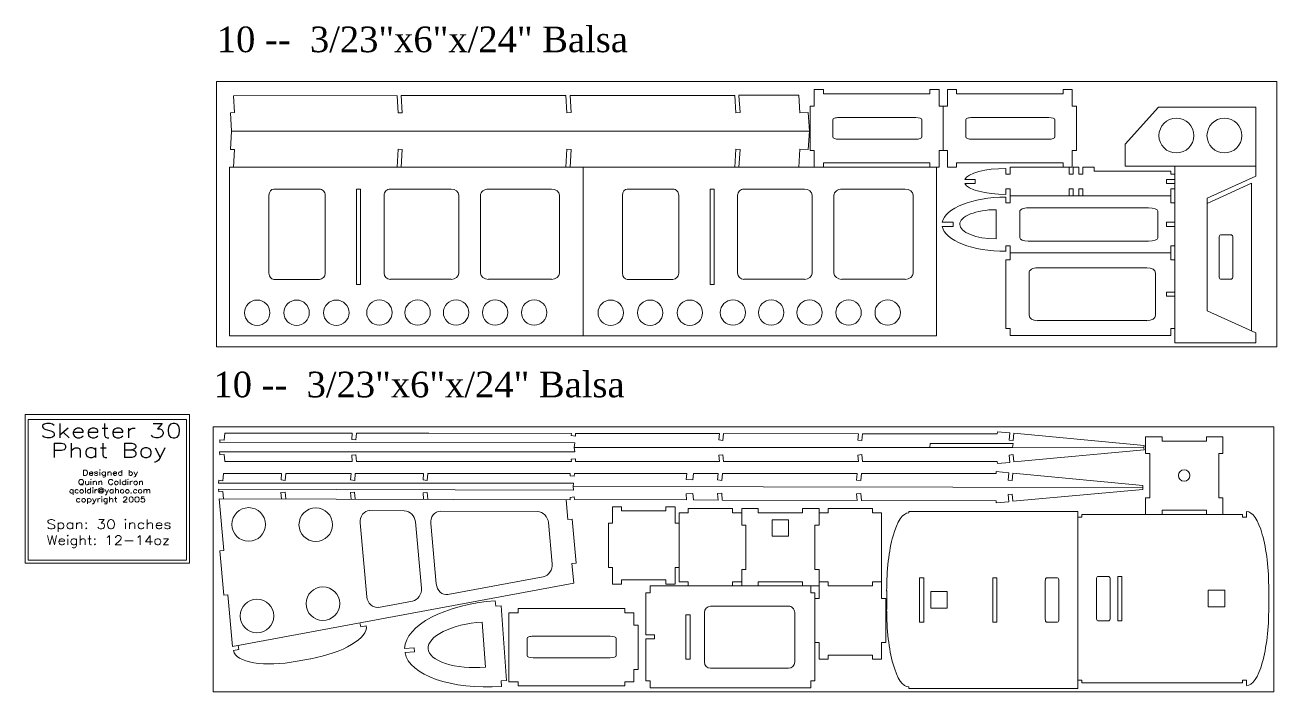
# Model space of a CAD drawing. Extents: x -15.5 to 12.9, y -17.5 to 17.8.
# Drawn here: x -15.45 to 12.88, y -17.47 to -2.38 of the extents above; entities that cross this region are included whole.
import ezdxf
from ezdxf.enums import TextEntityAlignment as Align

# ---------------------------------------------------------------- set-up
doc = ezdxf.new("R2010")
doc.units = 0
doc.header["$MEASUREMENT"] = 0
doc.layers.get('0').update_dxf_attribs({"lineweight": 0})
doc.styles.add('_TCW_TXTSTY_1', font='TXT_____.TTF')
doc.styles.get("Standard").update_dxf_attribs({"font": 'TIMES.TTF'})

msp = doc.modelspace()

# ---------------------------------------------------------------- linework, layer by layer
at = {"color": 1, "linetype": 'Continuous', "lineweight": 0}
for p, q in [((0.702, -3.963, 0), (2.057, -3.963, 0)), ((2.057, -3.963, 0), (2.082, -4.364, 0)), ((2.406, -3.839, 0), (2.614, -3.839, 0)), ((2.406, -3.839, 0), (2.406, -4.214, 0)), ((2.614, -3.933, 0), (2.614, -3.839, 0)), ((5.025, -3.933, 0), (2.614, -3.933, 0)), ((5.025, -3.839, 0), (5.232, -3.839, 0)), ((5.025, -3.839, 0), (5.025, -3.933, 0)), ((5.232, -3.839, 0), (5.232, -4.214, 0)), ((5.419, -3.839, 0), (5.627, -3.839, 0)), ((5.419, -3.839, 0), (5.419, -4.214, 0)), ((5.627, -3.933, 0), (5.627, -3.839, 0)), ((8.039, -3.933, 0), (5.627, -3.933, 0)), ((8.039, -3.839, 0), (8.245, -3.839, 0)), ((8.039, -3.839, 0), (8.039, -3.933, 0)), ((8.245, -3.839, 0), (8.245, -4.214, 0)), ((-10.737, -3.975, 0), (-7.035, -3.969, 0)), ((-10.714, -4.356, 0), (-10.737, -3.975, 0)), ((-7.034, -3.976, 0), (-7.01, -4.366, 0)), ((-6.943, -3.973, 0), (-3.215, -3.973, 0)), ((-6.917, -4.361, 0), (-6.941, -3.971, 0)), ((-3.214, -3.974, 0), (-3.19, -4.365, 0)), ((-3.097, -4.359, 0), (-3.121, -3.972, 0)), ((-3.121, -3.972, 0), (0.606, -3.972, 0)), ((0.608, -3.973, 0), (0.632, -4.363, 0)), ((0.726, -4.358, 0), (0.702, -3.968, 0)), ((2.312, -5.214, 0), (2.312, -4.214, 0)), ((2.312, -4.214, 0), (2.406, -4.214, 0)), ((5.232, -4.214, 0), (5.419, -4.214, 0)), ((5.325, -4.214, 0), (5.325, -5.214, 0)), ((8.245, -4.214), (8.339, -4.214)), ((8.339, -4.214, 0), (8.339, -5.214, 0)), ((8.339, -4.214, 0), (8.339, -5.214, 0)), ((10.198, -4.232, 0), (12.396, -4.232, 0)), ((12.396, -5.797, 0), (12.396, -4.232, 0)), ((-10.806, -4.361, 0), (-10.714, -4.356, 0)), ((-10.806, -4.361, 0), (-10.78, -4.776, 0)), ((-7.01, -4.366, 0), (-6.917, -4.361, 0)), ((-3.19, -4.365, 0), (-3.097, -4.359, 0)), ((0.632, -4.363, 0), (0.726, -4.358, 0)), ((2.082, -4.364, 0), (2.269, -4.358, 0)), ((2.269, -4.358, 0), (2.295, -4.776, 0)), ((2.823, -4.91, 0), (2.823, -4.521, 0)), ((2.96, -4.471, 0), (4.704, -4.471, 0)), ((4.841, -4.521, 0), (4.841, -4.91, 0)), ((5.837, -4.91, 0), (5.837, -4.521, 0)), ((5.974, -4.471, 0), (7.718, -4.471, 0)), ((7.854, -4.521, 0), (7.854, -4.91, 0)), ((-10.806, -5.19, 0), (-10.78, -4.776, 0)), ((2.269, -5.193, 0), (2.295, -4.776, 0)), ((4.704, -4.959, 0), (2.96, -4.959, 0)), ((7.717, -4.959, 0), (5.974, -4.959, 0)), ((9.439, -5.568, 0), (9.439, -5.071, 0)), ((-10.806, -5.19, 0), (-10.714, -5.196, 0)), ((-10.714, -5.196, 0), (-10.738, -5.589, 0)), ((-7.035, -5.589, 0), (-7.01, -5.185, 0)), ((-7.01, -5.185, 0), (-6.917, -5.191, 0)), ((-6.917, -5.191, 0), (-6.941, -5.589, 0)), ((-3.215, -5.589, 0), (-3.19, -5.187, 0)), ((-3.19, -5.187, 0), (-3.097, -5.193, 0)), ((-3.097, -5.193, 0), (-3.121, -5.589, 0)), ((0.608, -5.589, 0), (0.632, -5.188, 0)), ((0.632, -5.188, 0), (0.726, -5.194, 0)), ((0.726, -5.194, 0), (0.701, -5.589, 0)), ((2.057, -5.589, 0), (2.082, -5.188, 0)), ((2.082, -5.188, 0), (2.269, -5.193, 0)), ((2.312, -5.214, 0), (2.406, -5.214, 0)), ((2.406, -5.589, 0), (2.406, -5.214, 0)), ((5.232, -5.214, 0), (5.232, -5.589, 0)), ((5.232, -5.214, 0), (5.419, -5.214, 0)), ((5.419, -5.589, 0), (5.419, -5.214, 0)), ((8.245, -5.214, 0), (8.245, -5.592, 0)), ((8.245, -5.214), (8.339, -5.214)), ((-10.827, -5.589, 0), (-2.827, -5.589, 0)), ((-10.827, -9.412, 0), (-10.827, -5.589, 0)), ((-2.827, -5.589, 0), (5.173, -5.589, 0)), ((-2.827, -9.412, 0), (-2.827, -5.589, 0)), ((0.702, -5.589, 0), (2.057, -5.589, 0)), ((2.614, -5.495, 0), (5.025, -5.495, 0)), ((2.614, -5.589, 0), (2.614, -5.495, 0)), ((5.025, -5.495, 0), (5.025, -5.589, 0)), ((5.173, -5.589, 0), (5.173, -9.412, 0)), ((5.232, -5.589, 0), (5.173, -5.589, 0)), ((5.627, -5.589, 0), (5.419, -5.589, 0)), ((5.627, -5.495, 0), (8.039, -5.495, 0)), ((5.627, -5.589, 0), (5.627, -5.495, 0)), ((6.745, -5.75, 0), (6.745, -5.623, 0)), ((6.839, -5.592, 0), (8.175, -5.592, 0)), ((6.839, -5.75, 0), (6.839, -5.592, 0)), ((8.039, -5.497, 0), (8.039, -5.592, 0)), ((8.175, -5.75, 0), (8.175, -5.592, 0)), ((8.175, -5.592, 0), (8.245, -5.592, 0)), ((8.268, -5.75, 0), (8.268, -5.592, 0)), ((8.268, -5.592, 0), (8.393, -5.592, 0)), ((8.393, -5.75, 0), (8.393, -5.592, 0)), ((8.487, -5.592, 0), (8.744, -5.592, 0)), ((8.487, -5.75, 0), (8.487, -5.592, 0)), ((8.744, -5.686, 0), (8.744, -5.592, 0)), ((12.396, -5.568, 0), (9.439, -5.568, 0)), ((12.396, -5.568, 0), (9.439, -5.568, 0)), ((10.568, -9.568, 0), (10.568, -5.568, 0)), ((5.811, -5.87, 0), (6.049, -5.87, 0)), ((6.049, -5.87, 0), (6.049, -5.964, 0)), ((6.839, -5.75, 0), (6.745, -5.75, 0)), ((8.268, -5.75, 0), (8.175, -5.75, 0)), ((8.487, -5.75, 0), (8.393, -5.75, 0)), ((10.474, -5.686, 0), (8.744, -5.686, 0)), ((10.377, -5.87, 0), (10.568, -5.87, 0)), ((10.377, -5.964, 0), (10.377, -5.87, 0)), ((10.474, -5.75, 0), (10.474, -5.686, 0)), ((10.568, -5.75, 0), (10.474, -5.75, 0)), ((12.396, -5.797, 0), (11.298, -6.296, 0)), ((-9.933, -7.994, 0), (-9.933, -6.229, 0)), ((-9.826, -6.09, 0), (-8.793, -6.09, 0)), ((-8.662, -6.229, 0), (-8.662, -7.994, 0)), ((-7.328, -7.992, 0), (-7.328, -6.227, 0)), ((-7.186, -6.088, 0), (-5.814, -6.088, 0)), ((-5.64, -6.227, 0), (-5.64, -7.992, 0)), ((-5.147, -7.992, 0), (-5.147, -6.227, 0)), ((-4.966, -6.088, 0), (-3.539, -6.088, 0)), ((-3.358, -6.227, 0), (-3.358, -7.992, 0)), ((-1.933, -7.994, 0), (-1.933, -6.229, 0)), ((-1.826, -6.09, 0), (-0.793, -6.09, 0)), ((-0.662, -6.229, 0), (-0.662, -7.994, 0)), ((0.672, -7.992, 0), (0.672, -6.227, 0)), ((0.814, -6.088, 0), (2.186, -6.088, 0)), ((2.36, -6.227, 0), (2.36, -7.992, 0)), ((2.853, -7.992, 0), (2.853, -6.227, 0)), ((3.034, -6.088, 0), (4.461, -6.088, 0)), ((4.642, -6.227, 0), (4.642, -7.992, 0)), ((6.049, -5.964, 0), (5.811, -5.964, 0)), ((6.745, -6.082, 0), (6.839, -6.082, 0)), ((6.745, -6.209, 0), (6.745, -6.082, 0)), ((6.839, -6.082, 0), (6.839, -6.24, 0)), ((8.175, -6.24, 0), (8.175, -6.082, 0)), ((8.175, -6.082, 0), (8.268, -6.082, 0)), ((8.268, -6.24, 0), (8.268, -6.082, 0)), ((8.393, -6.24, 0), (8.393, -6.082, 0)), ((8.393, -6.082, 0), (8.487, -6.082, 0)), ((8.487, -6.24, 0), (8.487, -6.082, 0)), ((10.568, -5.964, 0), (10.377, -5.964, 0)), ((10.568, -6.082, 0), (10.474, -6.082, 0)), ((10.474, -6.082, 0), (10.474, -6.24, 0)), ((12.302, -5.955, 0), (11.298, -6.411, 0)), ((12.302, -9.301, 0), (12.302, -5.955, 0)), ((6.745, -6.398, 0), (6.745, -6.271, 0)), ((6.839, -6.398, 0), (6.745, -6.398, 0)), ((6.839, -6.24, 0), (10.474, -6.24, 0)), ((6.839, -6.398, 0), (6.839, -6.24, 0)), ((7.25, -6.514, 0), (9.972, -6.514, 0)), ((8.268, -6.24, 0), (8.362, -6.24, 0)), ((10.474, -6.398, 0), (10.474, -6.24, 0)), ((10.568, -6.398, 0), (10.474, -6.398, 0)), ((11.298, -6.296, 0), (11.298, -7.57, 0)), ((11.298, -7.628, 0), (11.298, -6.411, 0)), ((6.52, -7.214, 0), (6.52, -6.555, 0)), ((7.055, -7.19, 0), (7.055, -6.591, 0)), ((10.185, -6.591, 0), (10.185, -7.191, 0)), ((5.303, -6.84, 0), (5.553, -6.84, 0)), ((5.553, -6.933, 0), (5.303, -6.933, 0)), ((5.553, -6.84, 0), (5.553, -6.933, 0)), ((10.377, -6.84, 0), (10.568, -6.84, 0)), ((10.377, -6.933, 0), (10.377, -6.84, 0)), ((10.568, -6.933, 0), (10.377, -6.933, 0)), ((9.971, -7.268, 0), (7.25, -7.268, 0)), ((11.567, -8.058, 0), (11.567, -7.193, 0)), ((11.599, -7.126, 0), (11.847, -7.126, 0)), ((11.878, -7.193, 0), (11.878, -8.058, 0)), ((6.745, -7.37, 0), (6.839, -7.37, 0)), ((6.745, -7.497, 0), (6.745, -7.37, 0)), ((6.839, -7.37, 0), (6.839, -7.686, 0)), ((10.474, -7.528, 0), (6.839, -7.528, 0)), ((10.568, -7.37, 0), (10.474, -7.37, 0)), ((10.474, -7.37, 0), (10.474, -7.686, 0)), ((11.298, -8.844, 0), (11.298, -7.57, 0)), ((11.298, -7.628, 0), (11.298, -8.844, 0)), ((6.745, -9.243, 0), (6.745, -7.686, 0)), ((6.839, -7.686, 0), (6.745, -7.686, 0)), ((6.745, -7.829, 0), (6.745, -7.686, 0)), ((7.461, -7.867, 0), (9.936, -7.867, 0)), ((10.568, -7.686, 0), (10.474, -7.686, 0)), ((-8.793, -8.133, 0), (-9.827, -8.133, 0)), ((-5.814, -8.13, 0), (-7.186, -8.13, 0)), ((-3.539, -8.13, 0), (-4.967, -8.13, 0)), ((-0.793, -8.133, 0), (-1.827, -8.133, 0)), ((2.186, -8.13, 0), (0.814, -8.13, 0)), ((4.461, -8.13, 0), (3.033, -8.13, 0)), ((7.266, -8.944, 0), (7.266, -7.988, 0)), ((10.13, -7.988, 0), (10.13, -8.944, 0)), ((11.847, -8.126, 0), (11.599, -8.126, 0)), ((10.377, -8.417, 0), (10.568, -8.417, 0)), ((10.377, -8.511, 0), (10.377, -8.417, 0)), ((10.568, -8.511, 0), (10.377, -8.511, 0)), ((9.935, -9.065, 0), (7.461, -9.065, 0)), ((12.396, -9.344, 0), (11.298, -8.844, 0)), ((6.745, -9.243, 0), (6.839, -9.243, 0)), ((6.839, -9.243, 0), (6.839, -9.4, 0)), ((10.568, -9.243, 0), (10.474, -9.243, 0)), ((10.474, -9.243, 0), (10.474, -9.4, 0)), ((12.396, -9.568, 0), (12.396, -9.344, 0)), ((-2.827, -9.412, 0), (-10.827, -9.412, 0)), ((5.173, -9.412, 0), (-2.827, -9.412, 0)), ((10.474, -9.4, 0), (6.839, -9.4, 0)), ((12.396, -9.568, 0), (10.568, -9.568, 0)), ((-10.935, -11.608, 0), (-10.95, -11.771, 0)), ((-10.935, -11.609, 0), (-9.527, -11.609, 0)), ((-9.527, -11.609, 0), (-8.048, -11.611, 0)), ((-8.048, -11.611, 0), (-8.061, -11.756, 0)), ((-7.954, -11.611, 0), (-7.968, -11.765, 0)), ((-7.954, -11.611, 0), (-6.313, -11.612, 0)), ((-6.313, -11.612, 0), (-3.088, -11.616, 0)), ((-3.088, -11.616, 0), (-3.092, -11.667, 0)), ((-2.994, -11.616, 0), (-2.999, -11.676, 0)), ((-2.994, -11.616, 0), (0.259, -11.619, 0)), ((6.552, -11.578, 0), (6.548, -11.625, 0)), ((6.552, -11.578, 0), (6.833, -11.605, 0)), ((6.833, -11.605, 0), (6.817, -11.77, 0)), ((6.926, -11.614, 0), (6.911, -11.779, 0)), ((6.926, -11.614, 0), (9.869, -11.893, 0)), ((-11.043, -11.762, 0), (-11.049, -11.825, 0)), ((-11.049, -11.825, 0), (-3.014, -11.833, 0)), ((-11.043, -11.762, 0), (-10.95, -11.771, 0)), ((-8.061, -11.756, 0), (-7.968, -11.765, 0)), ((-3.092, -11.667, 0), (-2.999, -11.676, 0)), ((-3.014, -11.833, 0), (-3.024, -11.933, 0)), ((0.245, -11.764, 0), (0.259, -11.619, 0)), ((0.245, -11.764, 0), (0.338, -11.773, 0)), ((0.338, -11.773, 0), (0.353, -11.619, 0)), ((0.353, -11.619, 0), (3.405, -11.622, 0)), ((3.391, -11.767, 0), (3.405, -11.622, 0)), ((3.391, -11.767, 0), (3.485, -11.776, 0)), ((3.499, -11.622, 0), (3.485, -11.776, 0)), ((3.499, -11.622, 0), (6.548, -11.625, 0)), ((5.028, -11.841, 0), (5.019, -11.936, 0)), ((5.028, -11.841, 0), (6.905, -11.843, 0)), ((6.817, -11.77, 0), (6.911, -11.779, 0)), ((6.896, -11.937, 0), (6.905, -11.843, 0)), ((9.869, -11.893, 0), (9.865, -11.939, 0)), ((9.905, -11.697, 0), (10.28, -11.697, 0)), ((9.905, -12.072, 0), (9.905, -11.697, 0)), ((10.28, -11.79, 0), (10.28, -11.697, 0)), ((11.28, -11.79, 0), (10.28, -11.79, 0)), ((11.28, -11.697, 0), (11.655, -11.697, 0)), ((11.28, -11.697, 0), (11.28, -11.79, 0)), ((11.655, -11.697, 0), (11.655, -12.072, 0)), ((-3.014, -12.035, 0), (-11.05, -12.036, 0)), ((-11.044, -12.099, 0), (-11.05, -12.036, 0)), ((-11.044, -12.099, 0), (-10.95, -12.09, 0)), ((-10.935, -12.253, 0), (-10.95, -12.09, 0)), ((-8.062, -12.107, 0), (-7.968, -12.099, 0)), ((-8.048, -12.253, 0), (-8.062, -12.107, 0)), ((-7.954, -12.253, 0), (-7.968, -12.099, 0)), ((-3.024, -11.933, 0), (-3.014, -12.035, 0)), ((-3.024, -11.933, 0), (5.019, -11.936, 0)), ((0.245, -12.106, 0), (0.338, -12.098, 0)), ((0.245, -12.106, 0), (0.259, -12.252, 0)), ((0.338, -12.098, 0), (0.353, -12.252, 0)), ((3.391, -12.106, 0), (3.484, -12.097, 0)), ((3.391, -12.106, 0), (3.405, -12.251, 0)), ((3.484, -12.097, 0), (3.498, -12.251, 0)), ((5.019, -11.936, 0), (6.896, -11.937, 0)), ((6.817, -12.106, 0), (6.911, -12.097, 0)), ((6.911, -12.097, 0), (6.817, -12.106, 0)), ((6.817, -12.106, 0), (6.833, -12.271, 0)), ((6.896, -11.937, 0), (9.865, -11.939, 0)), ((6.926, -12.262, 0), (6.911, -12.101, 0)), ((6.926, -12.262, 0), (9.869, -11.986, 0)), ((9.865, -11.939, 0), (9.869, -11.986, 0)), ((9.905, -12.072, 0), (9.998, -12.072, 0)), ((9.998, -12.072, 0), (9.998, -13.072, 0)), ((11.561, -13.072, 0), (11.561, -12.072, 0)), ((11.561, -12.072, 0), (11.655, -12.072, 0)), ((-10.935, -12.253, 0), (-9.527, -12.253, 0)), ((-8.048, -12.253, 0), (-9.527, -12.253, 0)), ((-7.954, -12.253, 0), (-6.313, -12.252, 0)), ((-3.088, -12.252, 0), (-6.313, -12.252, 0)), ((-3.093, -12.201, 0), (-3, -12.192, 0)), ((-3.088, -12.252, 0), (-3.093, -12.201, 0)), ((-2.994, -12.252, 0), (-3, -12.192, 0)), ((0.259, -12.252, 0), (-2.994, -12.252, 0)), ((3.405, -12.251, 0), (0.353, -12.252, 0)), ((6.548, -12.251, 0), (3.498, -12.251, 0)), ((6.548, -12.251, 0), (6.552, -12.297, 0)), ((6.552, -12.297, 0), (6.833, -12.271, 0)), ((-11.07, -12.677, 0), (-11.076, -12.741, 0)), ((-11.076, -12.741, 0), (-3.04, -12.742, 0)), ((-11.07, -12.677, 0), (-10.976, -12.686, 0)), ((-10.961, -12.523, 0), (-10.976, -12.686, 0)), ((-10.961, -12.523, 0), (-9.648, -12.524, 0)), ((-9.648, -12.524, 0), (-9.661, -12.669, 0)), ((-9.661, -12.669, 0), (-9.568, -12.678, 0)), ((-9.568, -12.678, 0), (-9.553, -12.524, 0)), ((-9.553, -12.524, 0), (-8.074, -12.524, 0)), ((-8.074, -12.524, 0), (-8.088, -12.669, 0)), ((-8.088, -12.669, 0), (-7.994, -12.678, 0)), ((-7.98, -12.524, 0), (-7.994, -12.678, 0)), ((-7.98, -12.524, 0), (-6.433, -12.524, 0)), ((-6.433, -12.524, 0), (-6.447, -12.669, 0)), ((-6.447, -12.669, 0), (-6.354, -12.678, 0)), ((-6.354, -12.678, 0), (-6.339, -12.524, 0)), ((-6.339, -12.524, 0), (-3.114, -12.525, 0)), ((-3.114, -12.525, 0), (-3.119, -12.576, 0)), ((-3.119, -12.576, 0), (-3.026, -12.585, 0)), ((-3.04, -12.742, 0), (-3.047, -12.819, 0)), ((-3.02, -12.525, 0), (-3.026, -12.585, 0)), ((-3.02, -12.525, 0), (-0.481, -12.525, 0)), ((-0.494, -12.661, 0), (-0.481, -12.525, 0)), ((-0.494, -12.661, 0), (-0.341, -12.67, 0)), ((-0.341, -12.67, 0), (-0.328, -12.525, 0)), ((-0.328, -12.525, 0), (0.233, -12.525, 0)), ((0.219, -12.67, 0), (0.233, -12.525, 0)), ((0.219, -12.67, 0), (0.312, -12.679, 0)), ((0.312, -12.679, 0), (0.327, -12.525, 0)), ((0.327, -12.525, 0), (3.379, -12.525, 0)), ((3.365, -12.671, 0), (3.379, -12.525, 0)), ((3.365, -12.671, 0), (3.458, -12.679, 0)), ((3.473, -12.525, 0), (3.458, -12.679, 0)), ((3.473, -12.525, 0), (6.522, -12.526, 0)), ((6.526, -12.479, 0), (6.522, -12.526, 0)), ((6.526, -12.479, 0), (6.807, -12.506, 0)), ((6.807, -12.506, 0), (6.791, -12.671, 0)), ((6.791, -12.671, 0), (6.885, -12.68, 0)), ((6.9, -12.514, 0), (6.885, -12.68, 0)), ((6.9, -12.514, 0), (9.843, -12.791, 0)), ((-11.076, -12.876, 0), (-3.041, -12.897, 0)), ((-11.07, -12.939, 0), (-11.076, -12.876, 0)), ((-11.07, -12.939, 0), (-10.977, -12.931, 0)), ((-10.962, -13.093, 0), (-10.977, -12.931, 0)), ((-9.662, -12.952, 0), (-9.568, -12.943, 0)), ((-9.649, -13.097, 0), (-9.662, -12.952, 0)), ((-9.568, -12.943, 0), (-9.554, -13.098, 0)), ((-8.088, -12.956, 0), (-7.995, -12.947, 0)), ((-8.075, -13.102, 0), (-8.088, -12.956, 0)), ((-7.98, -13.102, 0), (-7.995, -12.947, 0)), ((-6.447, -12.96, 0), (-6.354, -12.952, 0)), ((-6.434, -13.105, 0), (-6.447, -12.96, 0)), ((-6.354, -12.952, 0), (-6.34, -13.107, 0)), ((-3.041, -12.897, 0), (-3.047, -12.819, 0)), ((-3.047, -12.819, 0), (9.839, -12.837, 0)), ((-0.494, -12.985, 0), (-0.342, -12.976, 0)), ((-0.494, -12.985, 0), (-0.482, -13.121, 0)), ((-0.342, -12.976, 0), (-0.328, -13.122, 0)), ((0.218, -12.978, 0), (0.232, -13.123, 0)), ((0.219, -12.978, 0), (0.312, -12.969, 0)), ((0.312, -12.969, 0), (0.326, -13.123, 0)), ((3.365, -12.986, 0), (3.458, -12.978, 0)), ((3.365, -12.986, 0), (3.378, -13.131, 0)), ((3.472, -13.132, 0), (3.458, -12.978, 0)), ((6.791, -12.995, 0), (6.884, -12.987, 0)), ((6.806, -13.161, 0), (6.791, -12.995, 0)), ((6.899, -13.152, 0), (6.884, -12.987, 0)), ((6.899, -13.152, 0), (9.843, -12.884, 0)), ((9.843, -12.791, 0), (9.839, -12.837, 0)), ((9.843, -12.884, 0), (9.839, -12.837, 0)), ((-11.061, -13.093, 0), (-10.955, -14.268, 0)), ((-3.115, -13.117, 0), (-11.061, -13.093, 0)), ((-3.169, -13.563, 0), (-3.209, -13.117, 0)), ((-3.12, -13.063, 0), (-3.026, -13.053, 0)), ((-3.12, -13.063, 0), (-3.115, -13.117, 0)), ((-3.026, -13.053, 0), (-3.021, -13.114, 0)), ((-3.021, -13.114, 0), (-0.482, -13.121, 0)), ((-2.159, -13.65, 0), (-2.159, -13.275, 0)), ((-2.159, -13.275, 0), (-1.953, -13.275, 0)), ((-1.953, -13.275), (-1.953, -13.369)), ((-0.953, -13.275, 0), (-0.745, -13.275, 0)), ((-0.953, -13.275), (-0.953, -13.369)), ((-0.745, -13.275, 0), (-0.745, -13.65, 0)), ((-0.328, -13.122, 0), (0.232, -13.123, 0)), ((0.326, -13.123, 0), (3.378, -13.131, 0)), ((3.472, -13.132, 0), (6.521, -13.14, 0)), ((6.525, -13.186, 0), (6.521, -13.14, 0)), ((6.525, -13.186, 0), (6.806, -13.161, 0)), ((9.905, -13.072, 0), (9.998, -13.072, 0)), ((9.905, -13.072, 0), (9.905, -13.447, 0)), ((11.655, -13.072, 0), (11.561, -13.072, 0)), ((11.655, -13.072, 0), (11.655, -13.447, 0)), ((-6.871, -13.367, 0), (-7.661, -13.359, 0)), ((-6.055, -13.374, 0), (-3.861, -13.386, 0)), ((-3.169, -13.563, 0), (-3.075, -13.554, 0)), ((-3.075, -13.554, 0), (-2.985, -14.551, 0)), ((-1.953, -13.369, 0), (-0.953, -13.369, 0)), ((-0.651, -13.412, 0), (-0.651, -14.974, 0)), ((-0.651, -13.412, 0), (-0.445, -13.412, 0)), ((0.555, -13.318, 0), (-0.445, -13.318, 0)), ((-0.445, -13.318, 0), (-0.445, -13.412, 0)), ((0.555, -13.412, 0), (0.555, -13.318, 0)), ((0.555, -13.412, 0), (0.764, -13.412, 0)), ((1.139, -13.318, 0), (0.764, -13.318, 0)), ((0.764, -13.318, 0), (0.764, -13.693, 0)), ((1.139, -13.318, 0), (1.139, -13.412, 0)), ((1.139, -13.412, 0), (2.139, -13.412, 0)), ((2.514, -13.318, 0), (2.139, -13.318, 0)), ((2.139, -13.412, 0), (2.139, -13.318, 0)), ((2.514, -13.693, 0), (2.514, -13.318, 0)), ((2.514, -13.412, 0), (2.722, -13.412, 0)), ((3.722, -13.318, 0), (2.722, -13.318, 0)), ((2.722, -13.318, 0), (2.722, -13.412, 0)), ((3.722, -13.412, 0), (3.722, -13.318, 0)), ((3.722, -13.412, 0), (3.928, -13.412, 0)), ((3.928, -14.974, 0), (3.928, -13.412, 0)), ((4.545, -13.384, 0), (4.545, -13.384, 0)), ((8.368, -13.384, 0), (4.545, -13.384, 0)), ((4.545, -13.415, 0), (4.545, -13.384, 0)), ((8.368, -13.384, 0), (8.368, -17.384, 0)), ((8.462, -13.511, 0), (8.368, -13.511, 0)), ((8.462, -13.447, 0), (8.462, -13.511, 0)), ((12.097, -13.447, 0), (8.462, -13.447, 0)), ((10.28, -13.353, 0), (11.28, -13.353, 0)), ((10.28, -13.447, 0), (10.28, -13.353, 0)), ((11.28, -13.353, 0), (11.28, -13.447, 0)), ((12.097, -13.511, 0), (12.097, -13.447, 0)), ((12.191, -13.511, 0), (12.097, -13.511, 0)), ((12.191, -13.384, 0), (12.191, -13.511, 0)), ((-7.871, -13.642, 0), (-7.72, -15.311, 0)), ((-6.621, -13.616, 0), (-6.485, -15.118, 0)), ((-6.272, -13.658, 0), (-6.148, -15.023, 0)), ((-3.61, -13.635, 0), (-3.526, -14.567, 0)), ((-2.253, -13.65, 0), (-2.253, -14.65, 0)), ((-2.159, -13.65, 0), (-2.253, -13.65, 0)), ((-0.651, -13.65, 0), (-0.745, -13.65, 0)), ((0.857, -13.693, 0), (0.764, -13.693, 0)), ((0.857, -14.693, 0), (0.857, -13.693, 0)), ((2.42, -13.693, 0), (2.42, -14.693, 0)), ((2.514, -13.693, 0), (2.42, -13.693, 0)), ((-11.048, -14.276, 0), (-10.955, -14.268, 0)), ((-10.958, -15.273, 0), (-11.048, -14.276, 0)), ((-3.078, -14.559, 0), (-2.985, -14.551, 0)), ((-3.038, -15.004, 0), (-3.078, -14.559, 0)), ((-2.159, -14.65, 0), (-2.253, -14.65, 0)), ((-2.159, -14.65, 0), (-2.159, -15.025, 0)), ((-0.651, -14.65, 0), (-0.745, -14.65, 0)), ((-0.745, -15.025, 0), (-0.745, -14.65, 0)), ((0.857, -14.693, 0), (0.764, -14.693, 0)), ((0.764, -14.693, 0), (0.764, -15.068, 0)), ((2.42, -14.693, 0), (2.514, -14.693, 0)), ((2.514, -15.068, 0), (2.514, -14.693, 0)), ((-10.758, -16.439, 0), (-3.038, -15.004, 0)), ((-5.884, -15.263, 0), (-3.728, -14.858, 0)), ((-0.953, -14.931, 0), (-1.953, -14.931, 0)), ((-1.953, -14.931, 0), (-1.953, -15.025, 0)), ((-0.953, -15.025, 0), (-0.953, -14.931, 0)), ((-0.445, -14.974, 0), (-0.651, -14.974, 0)), ((-0.445, -14.974, 0), (-0.445, -15.068, 0)), ((0.764, -14.974, 0), (0.555, -14.974, 0)), ((0.555, -15.068, 0), (0.555, -14.974, 0)), ((2.139, -14.974, 0), (1.139, -14.974, 0)), ((1.139, -14.974, 0), (1.139, -15.068, 0)), ((2.139, -15.068, 0), (2.139, -14.974, 0)), ((2.722, -14.974, 0), (2.514, -14.974, 0)), ((2.515, -14.974, 0), (2.515, -15.349, 0)), ((2.722, -14.974, 0), (2.722, -15.068, 0)), ((3.93, -14.974, 0), (3.722, -14.974, 0)), ((3.722, -15.068, 0), (3.722, -14.974, 0)), ((3.93, -14.974, 0), (3.93, -15.349, 0)), ((7.633, -15.816, 0), (7.633, -14.951, 0)), ((7.665, -14.884, 0), (7.913, -14.884, 0)), ((7.944, -14.952, 0), (7.944, -15.816, 0)), ((8.792, -15.785, 0), (8.792, -14.921, 0)), ((8.823, -14.853, 0), (9.071, -14.853, 0)), ((9.103, -14.921, 0), (9.103, -15.785, 0)), ((-10.865, -15.265, 0), (-10.958, -15.273, 0)), ((-10.865, -15.265, 0), (-10.758, -16.439, 0)), ((-2.159, -15.025, 0), (-1.953, -15.025, 0)), ((-1.402, -15.226, 0), (-1.402, -16.174, 0)), ((-1.308, -15.226, 0), (-1.402, -15.226, 0)), ((-1.308, -15.068, 0), (2.328, -15.068, 0)), ((-1.308, -15.226, 0), (-1.308, -15.068, 0)), ((-0.953, -15.025, 0), (-0.745, -15.025, 0)), ((2.328, -15.068, 0), (2.328, -15.226, 0)), ((2.328, -15.068), (2.514, -15.068)), ((2.421, -15.226, 0), (2.328, -15.226, 0)), ((2.421, -17.216, 0), (2.421, -15.226, 0)), ((2.722, -15.068, 0), (3.722, -15.068, 0)), ((4.045, -15.6, 0), (4.045, -15.167, 0)), ((12.691, -15.136, 0), (12.691, -15.569, 0)), ((-6.686, -15.408, 0), (-7.456, -15.551, 0)), ((-4.802, -15.528, 0), (-4.812, -15.401, 0)), ((-4.678, -15.519, 0), (-4.802, -15.528, 0)), ((-4.678, -15.519, 0), (-4.555, -17.204, 0)), ((-4.295, -15.674, 0), (-4.295, -15.58, 0)), ((-4.295, -15.58, 0), (-1.884, -15.58, 0)), ((-1.884, -15.58, 0), (-1.884, -15.674, 0)), ((1.825, -15.524, 0), (0.06, -15.524, 0)), ((2.421, -15.349, 0), (2.421, -16.349, 0)), ((2.515, -15.349, 0), (2.421, -15.349, 0)), ((4.023, -15.349, 0), (3.93, -15.349, 0)), ((4.023, -15.349), (4.023, -16.349)), ((-4.502, -15.674), (-4.502, -17.236)), ((-4.295, -15.674, 0), (-4.502, -15.674, 0)), ((-1.676, -15.674, 0), (-1.884, -15.674, 0)), ((-1.676, -15.674, 0), (-1.676, -15.955, 0)), ((-0.078, -15.667, 0), (-0.078, -16.788, 0)), ((1.964, -16.788, 0), (1.964, -15.667, 0)), ((9.071, -15.853, 0), (8.823, -15.853, 0)), ((-7.857, -15.995, 0), (-7.874, -15.903, 0)), ((-7.732, -15.972, 0), (-7.857, -15.995, 0)), ((-5.033, -16.906, 0), (-5.108, -15.884, 0)), ((-1.676, -15.955), (-1.582, -15.955)), ((-1.582, -15.955), (-1.582, -16.955)), ((7.913, -15.884, 0), (7.665, -15.884, 0)), ((-10.63, -16.415, 0), (-10.613, -16.507, 0)), ((-4.093, -16.643, 0), (-4.093, -16.254, 0)), ((-3.956, -16.205, 0), (-2.213, -16.205, 0)), ((-2.076, -16.254, 0), (-2.076, -16.643, 0)), ((-1.211, -16.174, 0), (-1.402, -16.174, 0)), ((-1.402, -16.267, 0), (-1.402, -17.216, 0)), ((-1.402, -16.267, 0), (-1.211, -16.267, 0)), ((-1.211, -16.267, 0), (-1.211, -16.174, 0)), ((2.515, -16.349, 0), (2.421, -16.349, 0)), ((2.515, -16.349, 0), (2.515, -16.724, 0)), ((4.023, -16.349, 0), (3.93, -16.349, 0)), ((3.93, -16.724, 0), (3.93, -16.349, 0)), ((-10.613, -16.507, 0), (-10.738, -16.53, 0)), ((-8.99, -16.714, 0), (-9.298, -16.771, 0)), ((-6.863, -16.483, 0), (-6.644, -16.467, 0)), ((-6.638, -16.56, 0), (-6.856, -16.576, 0)), ((-6.644, -16.467, 0), (-6.638, -16.56, 0)), ((-2.213, -16.693, 0), (-3.957, -16.693, 0)), ((3.722, -16.631, 0), (2.722, -16.631, 0)), ((2.722, -16.631, 0), (2.722, -16.724, 0)), ((3.722, -16.724, 0), (3.722, -16.631, 0)), ((-1.676, -17.236, 0), (-1.676, -16.955, 0)), ((-1.582, -16.955), (-1.676, -16.955)), ((0.06, -16.93, 0), (1.825, -16.93, 0)), ((2.515, -16.724, 0), (2.722, -16.724, 0)), ((3.722, -16.724, 0), (3.93, -16.724, 0)), ((-4.555, -17.204, 0), (-4.679, -17.213, 0)), ((-4.679, -17.213, 0), (-4.67, -17.339, 0)), ((-4.295, -17.236, 0), (-4.502, -17.236, 0)), ((-4.295, -17.33, 0), (-4.295, -17.236, 0)), ((-1.884, -17.236, 0), (-1.676, -17.236, 0)), ((-1.884, -17.236, 0), (-1.884, -17.33, 0)), ((-1.308, -17.216, 0), (-1.402, -17.216, 0)), ((-1.308, -17.374, 0), (-1.308, -17.216, 0)), ((2.328, -17.216, 0), (2.328, -17.374, 0)), ((2.421, -17.216, 0), (2.328, -17.216, 0)), ((8.368, -17.195, 0), (8.462, -17.195, 0)), ((8.462, -17.195, 0), (8.462, -17.259, 0)), ((8.462, -17.259, 0), (12.097, -17.259, 0)), ((12.097, -17.195, 0), (12.191, -17.195, 0)), ((12.097, -17.195, 0), (12.097, -17.259, 0)), ((12.191, -17.195, 0), (12.191, -17.322, 0)), ((-1.884, -17.33, 0), (-4.295, -17.33, 0)), ((2.328, -17.374, 0), (-1.308, -17.374, 0)), ((4.545, -17.384, 0), (4.545, -17.353, 0)), ((8.368, -17.384, 0), (4.545, -17.384, 0)), ((12.191, -17.353, 0), (12.191, -17.353, 0))]:
    msp.add_line(p, q, dxfattribs=at)
at = {"color": 1, "linetype": 'Continuous'}
for p, q in [((10.198, -4.232, 0), (9.439, -5.071, 0)), ((-10.78, -4.776, 0), (2.295, -4.776, 0))]:
    msp.add_line(p, q, dxfattribs=at)
at = {"color": 7, "linetype": 'Continuous', "lineweight": 0, "elevation": 0}
for points in [[(-11.123, -3.658), (12.877, -3.658), (12.877, -9.658), (-11.123, -9.658), (-11.123, -3.658)], [(-11.197, -11.465), (12.803, -11.465), (12.803, -17.465), (-11.197, -17.465), (-11.197, -11.465)]]:
    msp.add_lwpolyline(points, dxfattribs=at)
at = {"color": 1, "linetype": 'Continuous', "lineweight": 0, "elevation": 0}
for points in [[(-7.953, -6.091), (-7.859, -6.091), (-7.859, -8.247), (-7.953, -8.247), (-7.953, -6.091)], [(0.047, -6.091), (0.141, -6.091), (0.141, -8.247), (0.047, -8.247), (0.047, -6.091)], [(1.826, -13.569), (1.451, -13.569), (1.451, -13.944), (1.826, -13.944), (1.826, -13.569)], [(4.79, -15.884), (4.79, -14.884), (4.884, -14.884), (4.884, -15.884), (4.79, -15.884)], [(6.446, -15.884), (6.446, -14.884), (6.54, -14.884), (6.54, -15.884), (6.446, -15.884)], [(9.367, -14.853), (9.367, -15.853), (9.273, -15.853), (9.273, -14.853), (9.367, -14.853)], [(5.041, -15.571), (5.041, -15.196), (5.416, -15.196), (5.416, -15.571), (5.041, -15.571)], [(11.695, -15.165), (11.695, -15.54), (11.32, -15.54), (11.32, -15.165), (11.695, -15.165)], [(-0.497, -16.721), (-0.403, -16.721), (-0.403, -15.721), (-0.497, -15.721), (-0.497, -16.721)]]:
    msp.add_lwpolyline(points, dxfattribs=at)
at = {"color": 7, "linetype": 'Continuous', "lineweight": 0}
for points in [[(-15.454, -11.186), (-11.73, -11.186), (-11.73, -14.55), (-15.454, -14.55), (-15.454, -11.186)], [(-11.803, -14.485), (-15.385, -14.485), (-15.385, -11.304), (-11.803, -11.304), (-11.803, -14.485)]]:
    msp.add_lwpolyline(points, dxfattribs=at)
at = {"color": 1, "linetype": 'Continuous', "lineweight": 0}
for centre, radius in [((10.602, -4.877, 0), 0.395), ((11.689, -4.877, 0), 0.395), ((-10.2, -8.886, 0), 0.287), ((-9.308, -8.886, 0), 0.287), ((-8.409, -8.886, 0), 0.287), ((-7.435, -8.882, 0), 0.287), ((-6.569, -8.882, 0), 0.287), ((-5.7, -8.882, 0), 0.287), ((-4.816, -8.882, 0), 0.287), ((-3.932, -8.882, 0), 0.287), ((-2.2, -8.886, 0), 0.287), ((-1.308, -8.886, 0), 0.287), ((-0.409, -8.886, 0), 0.287), ((0.565, -8.882, 0), 0.287), ((1.431, -8.882, 0), 0.287), ((2.3, -8.882, 0), 0.287), ((3.184, -8.882, 0), 0.287), ((4.068, -8.882, 0), 0.287), ((10.777, -12.569, 0), 0.13), ((-10.392, -13.676, 0), 0.38), ((-8.874, -13.682, 0), 0.38), ((-8.713, -15.467, 0), 0.38), ((-10.205, -15.746, 0), 0.38)]:
    msp.add_circle(centre, radius, dxfattribs=at)
for centre, major_axis, ratio, start_param, end_param in [((2.96, -4.521, 0), (0.137, 0), 0.360307, 1.570796, 3.141593), ((4.704, -4.521, 0), (0.137, 0), 0.360307, 0, 1.570796), ((5.974, -4.521, 0), (0.137, 0), 0.360307, 1.570796, 3.141593), ((7.717, -4.521, 0), (0.137, 0), 0.360307, 0, 1.570796), ((2.96, -4.91, 0), (0.137, 0), 0.360307, 3.141593, 4.712389), ((4.704, -4.91, 0), (0.137, 0), 0.360307, -1.570796, 0), ((5.974, -4.91, 0), (0.137, 0), 0.360307, 3.141593, 4.712389), ((7.717, -4.91, 0), (0.137, 0), 0.360307, -1.570796, 0), ((6.745, -5.916, 0), (0.946, 0), 0.310047, 1.570796, 2.982844), ((-9.826, -6.229, 0), (0, -0.139), 0.7726, 3.141593, 4.712389), ((-8.793, -6.229, 0), (0, -0.139), 0.945029, 1.570796, 3.141593), ((-7.186, -6.227, 0), (0.142, 0), 0.97484, 1.570796, 3.141593), ((-5.814, -6.227, 0), (0.174, 0), 0.796972, 0, 1.570796), ((-4.966, -6.227, 0), (0.181, 0), 0.765919, 1.570796, 3.141593), ((-3.539, -6.227, 0), (0.181, 0), 0.765919, 0, 1.570796), ((-1.826, -6.229, 0), (0, -0.139), 0.7726, 3.141593, 4.712389), ((-0.793, -6.229, 0), (0, -0.139), 0.945029, 1.570796, 3.141593), ((0.814, -6.227, 0), (0.142, 0), 0.97484, 1.570796, 3.141593), ((2.186, -6.227, 0), (0.174, 0), 0.796972, 0, 1.570796), ((3.034, -6.227, 0), (0.181, 0), 0.765919, 1.570796, 3.141593), ((4.461, -6.227, 0), (0.181, 0), 0.765919, 0, 1.570796), ((6.745, -5.918, 0), (0.946, 0), 0.307461, -2.983634, -1.570796), ((6.745, -6.886, 0), (1.446, 0), 0.425179, 1.570796, 3.065881), ((7.25, -6.591, 0), (0.195, 0), 0.391432, 1.570796, 3.141593), ((9.972, -6.591, 0), (0.213, 0), 0.356808, 0, 1.570796), ((6.52, -6.886, 0), (0.822, 0), 0.402453, 1.570796, 3.141593), ((6.745, -6.888, 0), (1.446, 0), 0.420925, -3.067748, -1.570796), ((6.52, -6.886, 0), (0.822, 0), 0.398712, 3.141593, 4.712389), ((7.25, -7.19, 0), (0.195, 0), 0.400446, 3.141593, 4.712389), ((9.971, -7.19, 0), (0.214, 0), 0.364108, -1.570796, 0), ((11.599, -7.193, 0), (0, -0.0679), 0.463092, 3.141593, 4.712389), ((11.847, -7.193, 0), (0, -0.0679), 0.463092, 1.570796, 3.141593), ((7.461, -7.988, 0), (0.195, 0), 0.623773, 1.570796, 3.141593), ((9.935, -7.988, 0), (0.195, 0), 0.623773, 0, 1.570796), ((-9.826, -7.994, 0), (0, -0.139), 0.7726, 4.712389, 6.283185), ((-8.793, -7.994, 0), (0, -0.139), 0.945029, 0, 1.570796), ((-7.186, -7.992, 0), (0.142, 0), 0.97484, 3.141593, 4.712389), ((-5.814, -7.992, 0), (0.174, 0), 0.796972, -1.570796, 0), ((-4.966, -7.992, 0), (0.181, 0), 0.765919, 3.141593, 4.712389), ((-3.539, -7.992, 0), (0.181, 0), 0.765919, -1.570796, 0), ((-1.826, -7.994, 0), (0, -0.139), 0.7726, 4.712389, 6.283185), ((-0.793, -7.994, 0), (0, -0.139), 0.945029, 0, 1.570796), ((0.814, -7.992, 0), (0.142, 0), 0.97484, 3.141593, 4.712389), ((2.186, -7.992, 0), (0.174, 0), 0.796972, -1.570796, 0), ((3.034, -7.992, 0), (0.181, 0), 0.765919, 3.141593, 4.712389), ((4.461, -7.992, 0), (0.181, 0), 0.765919, -1.570796, 0), ((11.599, -8.058, 0), (0, -0.0679), 0.463092, 4.712389, 6.283185), ((11.847, -8.058, 0), (0, -0.0679), 0.463092, 0, 1.570796), ((7.461, -8.944, 0), (0.195, 0), 0.623773, 3.141593, 4.712389), ((9.935, -8.944, 0), (0.195, 0), 0.623773, -1.570796, 0), ((-7.642, -13.622, 0), (0.024, -0.262), 0.871746, 3.090249, 4.712389), ((-6.875, -13.64, 0), (0.025, -0.272), 0.934602, 1.570796, 3.032274), ((-6.043, -13.637, 0), (0.024, -0.262), 0.871746, 3.090249, 4.712389), ((-3.864, -13.658, 0), (0.025, -0.272), 0.934602, 1.570796, 3.032274), ((4.545, -15.168, 0), (0, -1.753), 0.285272, 3.141593, 4.721122), ((12.191, -15.137, 0), (0, -1.753), 0.285272, 1.562063, 3.141593), ((-3.78, -14.59, 0), (0.025, -0.272), 0.934602, 0.109319, 1.570796), ((7.665, -14.952, 0), (0, -0.0679), 0.463092, 3.141593, 4.712389), ((7.913, -14.952, 0), (0, -0.0679), 0.463092, 1.570796, 3.141593), ((8.823, -14.921, 0), (0, -0.0679), 0.463092, 3.141593, 4.712389), ((9.071, -14.921, 0), (0, -0.0679), 0.463092, 1.570796, 3.141593), ((-6.739, -15.141, 0), (0.025, -0.272), 0.934602, 0.109319, 1.570796), ((-5.919, -15.002, 0), (0.024, -0.262), 0.871746, -1.570796, 0.051344), ((-7.491, -15.29, 0), (0.024, -0.262), 0.871746, 4.712389, 6.334529), ((-4.741, -16.374, 0), (2.121, 0.155), 0.458744, 1.570796, 3.094139), ((0.06, -15.667, 0), (0, -0.142), 0.97484, 3.141593, 4.712389), ((1.825, -15.667, 0), (0, -0.142), 0.97484, 1.570796, 3.141593), ((12.191, -15.569, 0), (0, -1.753), 0.285272, 0, 1.57953), ((4.545, -15.6, 0), (0, -1.753), 0.285272, 4.703656, 6.283185), ((7.665, -15.816, 0), (0, -0.0679), 0.463092, 4.712389, 6.283185), ((7.913, -15.816, 0), (0, -0.0679), 0.463092, 0, 1.570796), ((8.823, -15.785, 0), (0, -0.0679), 0.463092, 4.712389, 6.283185), ((9.071, -15.785, 0), (0, -0.0679), 0.463092, 0, 1.570796), ((-9.069, -16.22, 0), (1.337, 0.248), 0.367604, -1.57953, 0), ((-5.071, -16.397, 0), (1.261, 0.092), 0.407362, 1.570796, 3.141593), ((-3.956, -16.254, 0), (0.137, 0), 0.360307, 1.570796, 3.141593), ((-2.213, -16.254, 0), (0.137, 0), 0.360307, 0, 1.570796), ((-9.401, -16.282, 0), (1.337, 0.248), 0.367603, -3.141593, -1.562063), ((-4.74, -16.376, 0), (2.121, 0.155), 0.454328, -3.093641, -1.570796), ((-5.071, -16.397, 0), (1.261, 0.092), 0.403575, -3.141593, -1.570796), ((-3.956, -16.643, 0), (0.137, 0), 0.360307, 3.141593, 4.712389), ((-2.213, -16.643, 0), (0.137, 0), 0.360307, -1.570796, 0), ((0.06, -16.788, 0), (0, -0.142), 0.97484, 4.712389, 6.283185), ((1.825, -16.788, 0), (0, -0.142), 0.97484, 0, 1.570796)]:
    msp.add_ellipse(centre, major_axis=major_axis, ratio=ratio, start_param=start_param, end_param=end_param, dxfattribs=at)

# ---------------------------------------------------------------- texts
at = {"color": 7, "linetype": 'Continuous'}
for p, p2 in [((-11.114, -2.991, 0), (-1.811, -2.991, 0)), ((-11.189, -10.799, 0), (-1.886, -10.799, 0))]:
    msp.add_text('10 --  3/23"x6"x/24" Balsa', height=0.57943, dxfattribs=at).set_placement(p, p2, align=Align.FIT)
at = {"color": 7, "linetype": 'Continuous', "style": '_TCW_TXTSTY_1'}
for s, height, p, p2 in [('Skeeter 30', 0.3238, (-15.111, -11.714), (-11.899, -11.714)), ('Phat Boy', 0.3238, (-14.864, -12.16), (-12.251, -12.16)), ('Designed by', 0.12122, (-14.158, -12.566), (-12.895, -12.566)), ('Quinn Coldiron', 0.12122, (-14.254, -12.777), (-12.767, -12.777)), ('qcoldir@yahoo.com', 0.12122, (-14.459, -12.969), (-12.605, -12.969)), ('copyright 2005', 0.12122, (-14.311, -13.171), (-12.721, -13.171)), ('Span: 30 inches', 0.20774, (-14.968, -13.775), (-12.139, -13.775)), ('Weight: 12-14oz', 0.20774, (-14.968, -14.136), (-12.174, -14.136))]:
    msp.add_text(s, height=height, dxfattribs=at).set_placement(p, p2, align=Align.FIT)

doc.saveas('drawing.dxf')
